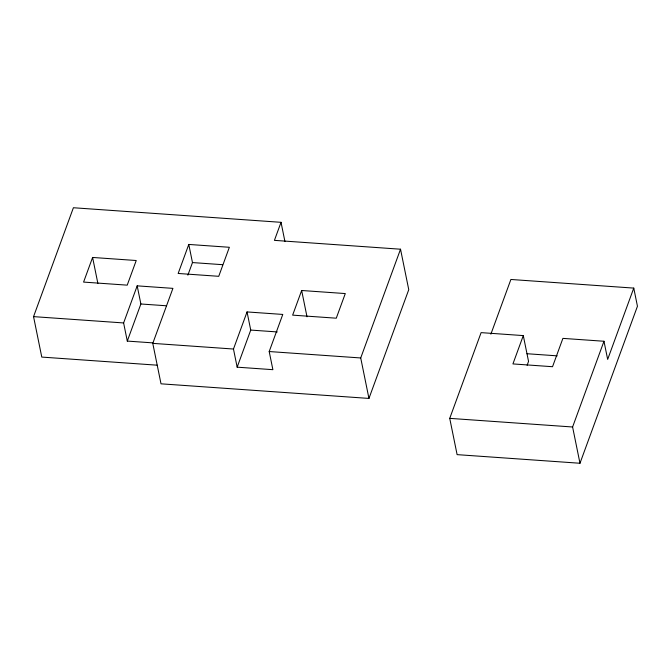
<?xml version="1.0" encoding="UTF-8"?>
<svg xmlns="http://www.w3.org/2000/svg" width="671" height="671" viewBox="0 0 671 671"><rect width="100%" height="100%" fill="white"/><g stroke="black" fill="none" stroke-linecap="round" stroke-linejoin="round"><path stroke-width="1.01" d="M157.173 365.183L41.778 357.081L33.55 316.628L73.399 207.742L281.032 222.319L284.94 241.535M92.598 257.454L83.581 282.088L127.213 285.15L136.23 260.516L92.598 257.454L97.882 283.456M152.82 342.873L127.297 341.086L123.615 322.944L137.186 285.854L172.917 288.362L152.778 343.367L161.015 383.82L368.949 398.423L408.756 289.671L400.528 249.209L274.422 240.361L281.032 222.319M127.297 341.086L140.876 303.988L137.186 285.854M188.786 244.437L178.159 273.466L218.738 276.309L229.356 247.28L188.786 244.437L192.468 262.571L187.872 275.152M233.474 349.029L247.045 311.931L282.776 314.439L269.197 351.537L272.887 369.679L237.157 367.171L233.474 349.029L152.778 343.367M237.157 367.171L250.736 330.073L247.045 311.931M301.656 290.501L292.64 315.135L336.272 318.197L345.288 293.562L301.656 290.501L307.008 316.796M368.949 398.423L360.721 357.962L400.528 249.209M490.878 334.166L510.891 279.471L633.76 288.102L637.45 306.236L579.979 463.258L457.11 454.636L449.729 418.36L481.107 332.631L523.296 335.592L528.547 361.401L527.121 365.309M523.296 335.592L512.929 363.925L552.535 366.71L562.902 338.377L603.975 341.254L607.666 359.396L633.76 288.102M579.979 463.258L572.598 426.991L603.975 341.254M192.468 262.571L222.646 264.693M140.876 303.988L166.4 305.775M250.736 330.073L277.274 331.935M33.55 316.628L123.615 322.944M526.987 353.726L557.215 355.848M269.197 351.537L360.721 357.962M449.729 418.36L572.598 426.991"/></g></svg>
